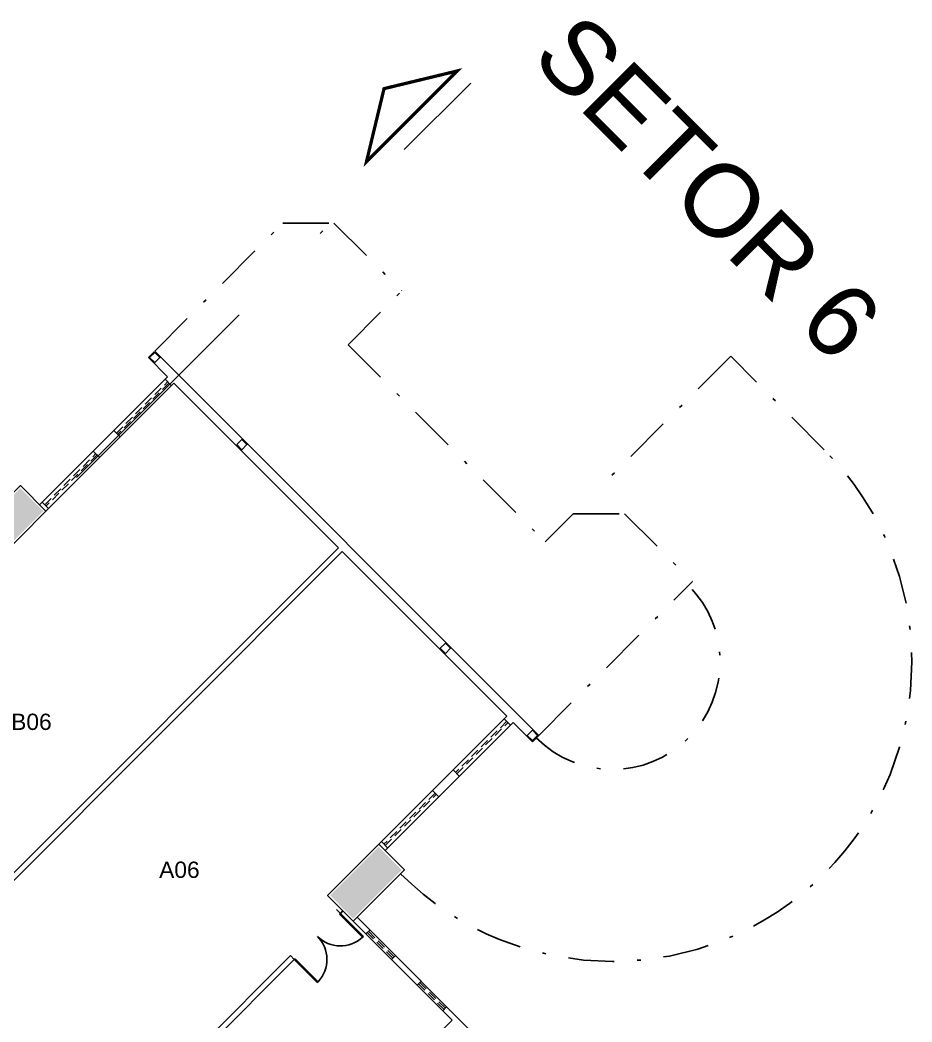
# Model space of a CAD drawing. Extents: x 308 to 539, y -42 to 210.
# Drawn here: x 467.32 to 491.95, y 164 to 191.66 of the extents above; entities that cross this region are included whole.
import ezdxf

# ---------------------------------------------------------------- set-up
doc = ezdxf.new("R2010")
doc.units = 0
doc.header["$LTSCALE"] = 2
doc.linetypes.add('DASHDOT2', pattern=[12.7, 6.35, -3.175, 0, -3.175])
doc.linetypes.add('HIDDEN', pattern=[0.375, 0.25, -0.125])
for name, color, linetype in [('DIVISÓRIAS-ARY', 2, 'CONTINUOUS'), ('ESQUADRIA-ALTA-ARY', 7, 'HIDDEN'), ('HACHURAS-ARY', 9, 'CONTINUOUS'), ('INDIC-CORTE-TBS', 4, 'DASHDOT2'), ('PAREDE-ALTA-ARY', 1, 'CONTINUOUS'), ('PILARES-PRINC-ARY', 5, 'CONTINUOUS'), ('PILARES-SECUND-ARY', 5, 'CONTINUOUS'), ('PROJ-COBERTURA-ARY', 7, 'DASHDOT2'), ('TEXTO-PB-COR-ARY', 12, 'CONTINUOUS'), ('TEXTOG-EP-ARY', 11, 'CONTINUOUS')]:
    doc.layers.add(name, color=color, linetype=linetype)
doc.styles.add('ARIAL', font='arial.ttf', dxfattribs={"height": 0.5})

msp = doc.modelspace()

# ---------------------------------------------------------------- hatches: boundary and pattern name
at = {"layer": 'HACHURAS-ARY', "ltscale": 0.5}
for points in [[(467.963, 178.097), (467.327, 178.734), (465.983, 177.39), (466.62, 176.754)], [(477.863, 168.198), (477.226, 168.834), (475.883, 167.491), (476.519, 166.854)]]:
    msp.add_hatch(color=256, dxfattribs=at).paths.add_polyline_path(points)

# ---------------------------------------------------------------- linework, layer by layer
at = {"layer": 'DIVISÓRIAS-ARY'}
for p, q in [((476.166, 166.996), (476.145, 166.975)), ((476.781, 166.339), (476.145, 166.975)), ((476.802, 166.36), (476.166, 166.996)), ((476.781, 166.339), (476.802, 166.36)), ((474.893, 165.723), (474.914, 165.744)), ((475.529, 165.087), (474.893, 165.723)), ((475.55, 165.108), (474.914, 165.744)), ((475.55, 165.108), (475.529, 165.087))]:
    msp.add_line(p, q, dxfattribs=at)
at = {"layer": 'DIVISÓRIAS-ARY', "color": 7, "ltscale": 0.5}
for centre, start, end in [((474.893, 165.723), 316.9102, 45), ((476.166, 166.996), 225, 313.0898)]:
    msp.add_arc(centre, 0.9, start, end, dxfattribs=at)
at = {"layer": 'ESQUADRIA-ALTA-ARY'}
for p, q in [((471.322, 181.739), (471.499, 181.562)), ((469.908, 180.325), (470.085, 180.148)), ((469.342, 179.759), (469.519, 179.582)), ((467.928, 178.345), (468.105, 178.168)), ((480.868, 172.193), (480.691, 172.37)), ((479.454, 170.779), (479.277, 170.956)), ((478.888, 170.213), (478.711, 170.39)), ((477.474, 168.799), (477.297, 168.976))]:
    msp.add_line(p, q, dxfattribs=at)
at = {"layer": 'ESQUADRIA-ALTA-ARY', "ltscale": 0.5}
for p, q in [((469.979, 180.254), (471.393, 181.668)), ((471.428, 181.633), (470.014, 180.219)), ((467.999, 178.274), (469.413, 179.688)), ((469.448, 179.653), (468.034, 178.239)), ((480.762, 172.299), (479.348, 170.885)), ((479.383, 170.85), (480.797, 172.264)), ((478.782, 170.319), (477.368, 168.905)), ((477.403, 168.87), (478.817, 170.284)), ((476.979, 166.536), (476.873, 166.43)), ((477.651, 165.794), (476.944, 166.501)), ((476.908, 166.466), (477.615, 165.758)), ((477.686, 165.829), (477.58, 165.723)), ((478.393, 165.122), (478.287, 165.016)), ((478.322, 165.051), (479.03, 164.344)), ((479.065, 164.38), (478.358, 165.087)), ((479.1, 164.415), (478.994, 164.309))]:
    msp.add_line(p, q, dxfattribs=at)
at = {"layer": 'INDIC-CORTE-TBS', "ltscale": 0.5}
msp.add_line((378.366, 88.518), (479.766, 189.917), dxfattribs=at)
at = {"layer": 'INDIC-CORTE-TBS', "linetype": 'Continuous', "ltscale": 0.5, "const_width": 0.0899}
msp.add_lwpolyline([(476.886, 187.744), (477.372, 189.762), (479.39, 190.249)], close=True, dxfattribs=at)
at = {"layer": 'PAREDE-ALTA-ARY'}
for p, q in [((470.862, 182.34), (471.022, 182.499)), ((471.393, 181.81), (470.862, 182.34)), ((481.646, 171.91), (471.039, 182.517)), ((467.857, 178.274), (471.393, 181.81)), ((471.57, 181.633), (468.034, 178.097)), ((476.113, 177.09), (471.57, 181.633)), ((463.738, 164.715), (476.113, 177.09)), ((463.844, 164.609), (476.219, 176.984)), ((480.762, 172.441), (476.219, 176.984)), ((480.762, 172.441), (477.226, 168.905)), ((477.403, 168.728), (480.939, 172.264)), ((481.469, 171.734), (480.939, 172.264)), ((481.469, 171.734), (481.646, 171.91)), ((476.166, 166.996), (476.06, 167.102)), ((476.166, 166.996), (476.236, 167.067)), ((479.251, 164.052), (476.519, 166.784)), ((479.251, 164.052), (476.519, 166.784)), ((476.625, 166.89), (486.884, 156.631)), ((469.059, 160.102), (474.787, 165.829)), ((469.165, 159.996), (474.893, 165.723)), ((474.893, 165.723), (474.787, 165.829)), ((470.271, 155.072), (479.251, 164.052))]:
    msp.add_line(p, q, dxfattribs=at)
at = {"layer": 'PILARES-PRINC-ARY'}
for points in [[(466.62, 176.683), (468.034, 178.097), (467.327, 178.805), (465.913, 177.39)], [(476.519, 166.784), (477.934, 168.198), (477.226, 168.905), (475.812, 167.491)]]:
    msp.add_lwpolyline(points, close=True, dxfattribs=at)
at = {"layer": 'PILARES-SECUND-ARY'}
for points in [[(471.039, 182.199), (470.898, 182.34), (471.039, 182.482), (471.181, 182.34)], [(473.302, 179.936), (473.443, 179.795), (473.585, 179.936), (473.443, 180.077)], [(479.065, 174.173), (478.923, 174.314), (479.065, 174.456), (479.206, 174.314)], [(481.328, 171.91), (481.469, 171.769), (481.61, 171.91), (481.469, 172.052)]]:
    msp.add_lwpolyline(points, close=True, dxfattribs=at)
at = {"layer": 'PROJ-COBERTURA-ARY', "ltscale": 0.1}
for p, q in [((471.039, 182.517), (474.575, 186.052)), ((474.575, 186.052), (475.989, 186.052)), ((475.989, 186.052), (477.863, 184.179)), ((476.378, 182.694), (477.863, 184.179)), ((476.378, 182.694), (481.823, 177.249)), ((482.6, 178.027), (481.823, 177.249)), ((482.6, 178.027), (484.015, 178.027)), ((484.015, 178.027), (485.888, 176.153)), ((481.646, 171.91), (485.888, 176.153))]:
    msp.add_line(p, q, dxfattribs=at)
msp.add_lwpolyline([(477.827, 168.092, 1), (489.53, 179.795), (486.949, 182.375), (483.308, 178.734)], format="xyb", dxfattribs=at)
msp.add_arc((483.679, 173.943), 2.975, 225, 45, dxfattribs=at)

# ---------------------------------------------------------------- texts
at = {"layer": 'TEXTO-PB-COR-ARY', "style": 'ARIAL'}
for s, p in [('B06', (467.073, 172.059)), ('A06', (471.16, 167.975))]:
    msp.add_text(s, height=0.45, dxfattribs=at).set_placement(p)
at = {"layer": 'TEXTOG-EP-ARY', "style": 'ARIAL'}
msp.add_text('SETOR 6', height=2, rotation=315, dxfattribs=at).set_placement((481.386, 190.57))

doc.saveas('drawing.dxf')
